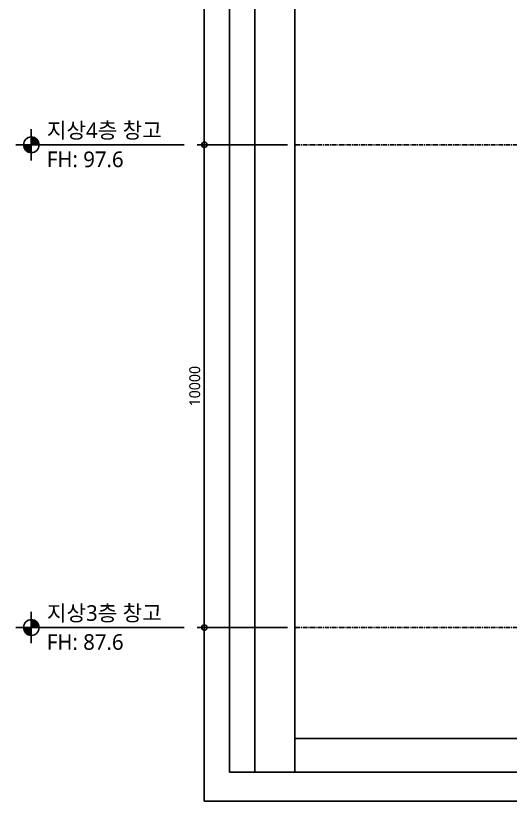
# Model space of a CAD drawing. Header units: millimetres. Extents: x -65167 to 413267, y -17142 to 66587.
# Drawn here: x 295043 to 305296, y 9316 to 25591 of the extents above; entities that cross this region are included whole.
import ezdxf
from ezdxf.enums import TextEntityAlignment as Align

# ---------------------------------------------------------------- set-up
doc = ezdxf.new("R2010")
doc.units = ezdxf.units.MM
doc.header["$LTSCALE"] = 75
doc.header["$MEASUREMENT"] = 0
doc.header["$PDSIZE"] = -10
doc.linetypes.add('CENTER', pattern=[2, 1.25, -0.25, 0.25, -0.25])
doc.layers.get('0').update_dxf_attribs({"linetype": 'CONTINUOUS'})
doc.layers.get('Defpoints').update_dxf_attribs({"color": 171, "linetype": 'CONTINUOUS'})
for name, color, linetype in [('CEN(ST)', 1, 'CENTER'), ('NDIM', 7, 'CONTINUOUS'), ('SYM', 7, 'CONTINUOUS'), ('TEXT(AXIS)', 2, 'CONTINUOUS')]:
    doc.layers.add(name, color=color, linetype=linetype)
doc.styles.add('CGS', font='cgse', dxfattribs={"bigfont": 'cgs'})
doc.styles.add('나눔바른고딕', font='NanumBarunGothic.ttf')
doc.dimstyles.new('NDIM 1200', dxfattribs={"dimscale": 75, "dimtxt": 3, "dimasz": 1, "dimexe": 2, "dimexo": 2, "dimgap": 1, "dimtad": 1, "dimdec": 0, "dimdsep": 46, "dimtxsty": 'CGS', "dimblk": 'DOT0', "dimcen": 1, "dimdle": 8, "dimclrd": 256, "dimclre": 256, "dimclrt": 256, "dimadec": 0, "dimazin": 0, "dimtfac": 1, "dimtdec": 0, "dimtix": 1, "dimtmove": 2, "dimatfit": 3, "dimldrblk": 'DOT0', "dimfxl": 1, "dimtolj": 1, "dimtzin": 0, "dimlwd": -1, "dimlwe": -1, "dimarcsym": 0})

# ---------------------------------------------------------------- blocks, each defined once
blk = doc.blocks.new('A$C19853FC8')
at = {"layer": 'SYM'}
for p, q in [((1800, 0), (1800, 3600)), ((3600, 1800), (0, 1800))]:
    blk.add_line(p, q, dxfattribs=at)
blk.add_circle((1800, 1800), 900, dxfattribs=at)
for points in [[(900, 1800), (1800, 2700), (914, 1959), (1643, 2686)], [(914, 1959), (1643, 2686), (954, 2112), (1492, 2646)], [(954, 2112), (1492, 2646), (1025, 2260), (1346, 2576)], [(1025, 2260), (1346, 2576), (1109, 2378), (1222, 2491)], [(1800, 900), (2700, 1800), (1959, 914), (2686, 1643)], [(1959, 914), (2686, 1643), (2112, 954), (2646, 1492)], [(2112, 954), (2646, 1492), (2260, 1025), (2576, 1346)], [(2260, 1025), (2576, 1346), (2378, 1109), (2491, 1222)]]:
    blk.add_solid(points, dxfattribs=at)
at = {"layer": 'SYM', "linetype": 'Continuous'}
for points in [[(1800, 2700), (1800, 1800), (900, 1800)], [(2700, 1800), (1800, 900), (1800, 1800)]]:
    blk.add_solid(points, dxfattribs=at)
blk = doc.blocks.new('DOT0')
blk.add_line((-3, 0), (3, 0))
at = {"color": 6}
blk.add_circle((0, 0), 0.75, dxfattribs=at)
blk = doc.blocks.new('*D1088')
at = {"layer": 'Defpoints', "color": 0, "ltscale": 0.4, "transparency": 16777216}
for p in [(300827, 22916), (298952, 12916), (300827, 12916)]:
    blk.add_point(p, dxfattribs=at)
at = {"layer": 'NDIM', "ltscale": 0.4, "transparency": 16777216}
for p, q in [((300677, 22916), (298802, 22916)), ((298952, 22841), (298952, 12991)), ((300677, 12916), (298802, 12916))]:
    blk.add_line(p, q, dxfattribs=at)
at = {"layer": 'NDIM', "ltscale": 0.4, "transparency": 16777216, "xscale": 75, "yscale": 75, "zscale": 75}
for p, rotation in [((298952, 22916), 90), ((298952, 12916), 270)]:
    blk.add_blockref('DOT0', p, dxfattribs=dict(at, rotation=rotation))
at = {"layer": 'NDIM', "ltscale": 0.4, "transparency": 16777216, "insert": (298755, 17916), "char_height": 225, "attachment_point": 5, "rotation": 90, "style": '나눔바른고딕'}
blk.add_mtext('\\A1;10000', dxfattribs=at)
blk = doc.blocks.new('*D1089')
at = {"layer": 'Defpoints', "color": 0, "ltscale": 0.4, "transparency": 16777216}
for p in [(300827, 32916), (298952, 22916), (300827, 22916)]:
    blk.add_point(p, dxfattribs=at)
at = {"layer": 'NDIM', "ltscale": 0.4, "transparency": 16777216}
for p, q in [((300677, 32916), (298802, 32916)), ((298952, 32841), (298952, 22991)), ((300677, 22916), (298802, 22916))]:
    blk.add_line(p, q, dxfattribs=at)
at = {"layer": 'NDIM', "ltscale": 0.4, "transparency": 16777216, "xscale": 75, "yscale": 75, "zscale": 75}
for p, rotation in [((298952, 32916), 90), ((298952, 22916), 270)]:
    blk.add_blockref('DOT0', p, dxfattribs=dict(at, rotation=rotation))
at = {"layer": 'NDIM', "ltscale": 0.4, "transparency": 16777216, "insert": (298755, 27916), "char_height": 225, "attachment_point": 5, "rotation": 90, "style": '나눔바른고딕'}
blk.add_mtext('\\A1;10000', dxfattribs=at)

msp = doc.modelspace()

# ---------------------------------------------------------------- linework, layer by layer
at = {"layer": 'CEN(ST)'}
for p, q in [((322242.4, 22916.1), (300827.3, 22916.1)), ((322242.4, 12916.1), (300827.3, 12916.1))]:
    msp.add_line(p, q, dxfattribs=at)
at = {"layer": 'Defpoints', "ltscale": 1000}
for points in [[(298952.3, 9316.1), (324342.4, 9316.1), (324342.4, 56370.8), (298952.3, 56370.8)], [(299477.3, 9916.1), (323592.4, 9916.1), (323592.4, 55845.8), (299477.3, 55845.8)], [(300002.3, 9916.1), (323067.4, 9916.1), (323067.4, 55320.8), (300002.3, 55320.8)]]:
    msp.add_lwpolyline(points, close=True, dxfattribs=at)
msp.add_lwpolyline([(323067.4, 54495.8), (300827.3, 54495.8), (300827.3, 9916.1), (322242.4, 9916.1), (322242.4, 54495.8)], dxfattribs=at)
at = {"layer": 'SYM', "ltscale": 1000}
for p, q in [((298531.8, 22916.1), (295042.8, 22916.1)), ((298531.8, 12916.1), (295042.8, 12916.1))]:
    msp.add_line(p, q, dxfattribs=at)
at = {"layer": 'SYM', "ltscale": 10000}
msp.add_lwpolyline([(300827.3, 10616.1), (313172.9, 10616.1), (313361.5, 10289.3), (313361.5, 10942.9), (313550.2, 10616.1), (322242.4, 10616.1)], dxfattribs=at)

# ---------------------------------------------------------------- block references
at = {"ltscale": 1000, "xscale": -0.18, "yscale": 0.18, "zscale": 0.18}
for p in [(295690.8, 22592.1), (295690.8, 12592.1)]:
    msp.add_blockref('A$C19853FC8', p, dxfattribs=at)

# ---------------------------------------------------------------- texts
at = {"layer": 'TEXT(AXIS)', "style": '나눔바른고딕'}
for s, p in [('지상4층 창고', (295687.8, 23216.1)), ('FH: 97.6', (295687.8, 22616.1)), ('지상3층 창고', (295687.8, 13216.1)), ('FH: 87.6', (295687.8, 12616.1))]:
    msp.add_text(s, height=324, dxfattribs=at).set_placement(p, align=Align.MIDDLE_LEFT)

# ---------------------------------------------------------------- dimensions: what is measured, and where the dimension line sits
at = {"layer": 'NDIM', "ltscale": 0.4}
for base, p1, p2, picture, middle in [((298952.3, 22916.1), (300827.3, 32916.1), (300827.3, 22916.1), '*D1089', (298755.1, 27916.1)), ((298952.3, 12916.1), (300827.3, 22916.1), (300827.3, 12916.1), '*D1088', (298755.1, 17916.1))]:
    dim = msp.add_linear_dim(base=base, p1=p1, p2=p2, angle=270, dimstyle='NDIM 1200', override={"dimtxsty": '나눔바른고딕'}, dxfattribs=at)
    dim.commit()
    dim.dimension.update_dxf_attribs({"geometry": picture, "text_midpoint": middle})

doc.saveas('drawing.dxf')
